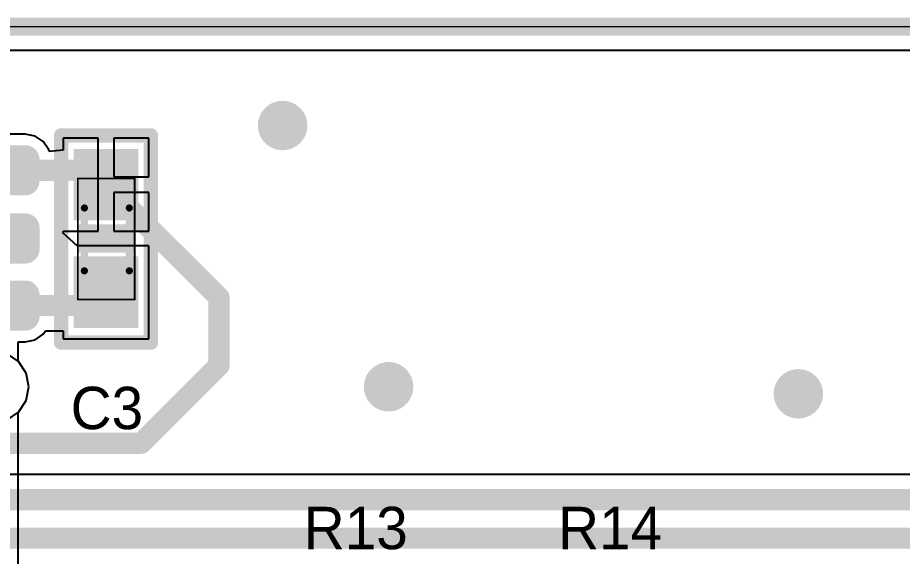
# Model space of a CAD drawing. Header units: millimetres. Extents: x 59 to 152, y 30 to 146.
# Drawn here: x 113.65 to 126.17, y 132.5 to 140.13 of the extents above; entities that cross this region are included whole.
import ezdxf

# ---------------------------------------------------------------- set-up
doc = ezdxf.new("R2010")
doc.units = ezdxf.units.MM
for name, color, linetype in [('BottomLayer', 5, 'Continuous'), ('BottomSolder', 6, 'Continuous'), ('KeepOutLayer', 6, 'Continuous'), ('Mechanical1', 6, 'Continuous'), ('Mechanical16', 56, 'Continuous'), ('Mechanical6', 56, 'Continuous'), ('MultiLayer', 9, 'Continuous'), ('TopLayer', 1, 'Continuous'), ('TopOverlay', 2, 'Continuous'), ('TopPaste', 8, 'Continuous'), ('TopSolder', 216, 'Continuous'), ('ViaHoleLayer', 16, 'Continuous')]:
    doc.layers.add(name, color=color, linetype=linetype)

# ---------------------------------------------------------------- blocks, each defined once
blk = doc.blocks.new('C0603_175')
at = {"layer": 'Mechanical16'}
for points, const_width in [([(0.864, 0.406), (-0.85, 0.406)], 0.0254), ([(-0.85, -0.4), (-0.85, 0.406)], 0.0254), ([(0.457, 0.33), (-0.432, 0.33)], 0.102), ([(0.864, -0.4), (0.864, 0.406)], 0.0254), ([(0.457, -0.306), (-0.432, -0.306)], 0.102), ([(0.864, -0.4), (-0.85, -0.4)], 0.0254)]:
    blk.add_lwpolyline(points, dxfattribs=dict(at, const_width=const_width))
for points, const_width in [([(-0.856, 0.406, 1), (-0.844, 0.406, 1)], 0.0127), ([(-0.856, 0.406, 1), (-0.844, 0.406, 1)], 0.0127), ([(-0.457, 0.33, 1), (-0.407, 0.33, 1)], 0.0508), ([(0.432, 0.33, 1), (0.483, 0.33, 1)], 0.0508), ([(0.857, 0.406, 1), (0.87, 0.406, 1)], 0.0127), ([(0.857, 0.406, 1), (0.87, 0.406, 1)], 0.0127), ([(-0.457, -0.306, 1), (-0.407, -0.306, 1)], 0.0508), ([(0.432, -0.306, 1), (0.483, -0.306, 1)], 0.0508), ([(-0.856, -0.4, 1), (-0.844, -0.4, 1)], 0.0127), ([(-0.856, -0.4, 1), (-0.844, -0.4, 1)], 0.0127), ([(0.857, -0.4, 1), (0.87, -0.4, 1)], 0.0127), ([(0.857, -0.4, 1), (0.87, -0.4, 1)], 0.0127)]:
    blk.add_lwpolyline(points, format="xyb", close=True, dxfattribs=dict(at, const_width=const_width))
for points in [[(-0.838, -0.399), (-0.432, -0.399), (-0.838, 0.408), (-0.432, 0.408)], [(0.432, -0.399), (0.838, -0.399), (0.432, 0.408), (0.838, 0.408)]]:
    blk.add_solid(points, dxfattribs=at)
at = {"layer": 'Mechanical6'}
blk.add_solid([(-0.2, -0.4), (0.203, -0.4), (-0.2, 0.406), (0.203, 0.406)], dxfattribs=at)
at = {"layer": 'TopLayer'}
for points in [[(-1.219, -0.406), (-0.305, -0.406), (-1.219, 0.406), (-0.305, 0.406)], [(0.305, -0.406), (1.219, -0.406), (0.305, 0.406), (1.219, 0.406)]]:
    blk.add_solid(points, dxfattribs=at)
at = {"layer": 'TopOverlay', "const_width": 0.203}
for points in [[(1.473, 0.635), (-1.46, 0.635)], [(-1.46, -0.635), (-1.46, 0.635)], [(1.473, -0.635), (1.473, 0.635)], [(1.473, -0.635), (-1.46, -0.635)]]:
    blk.add_lwpolyline(points, dxfattribs=at)
at = {"layer": 'TopOverlay', "const_width": 0.102}
for points in [[(-1.511, 0.635, 1), (-1.41, 0.635, 1)], [(-1.511, 0.635, 1), (-1.41, 0.635, 1)], [(1.422, 0.635, 1), (1.524, 0.635, 1)], [(1.422, 0.635, 1), (1.524, 0.635, 1)], [(-1.511, -0.635, 1), (-1.41, -0.635, 1)], [(-1.511, -0.635, 1), (-1.41, -0.635, 1)], [(1.422, -0.635, 1), (1.524, -0.635, 1)], [(1.422, -0.635, 1), (1.524, -0.635, 1)]]:
    blk.add_lwpolyline(points, format="xyb", close=True, dxfattribs=at)
at = {"layer": 'TopPaste'}
for points in [[(-1.219, -0.406), (-0.305, -0.406), (-1.219, 0.406), (-0.305, 0.406)], [(0.305, -0.406), (1.219, -0.406), (0.305, 0.406), (1.219, 0.406)]]:
    blk.add_solid(points, dxfattribs=at)
at = {"layer": 'TopSolder'}
for points in [[(-1.269, -0.456), (-0.255, -0.456), (-1.269, 0.456), (-0.255, 0.456)], [(0.255, -0.456), (1.269, -0.456), (0.255, 0.456), (1.269, 0.456)]]:
    blk.add_solid(points, dxfattribs=at)
blk = doc.blocks.new('SOT23_6L_305')
at = {"layer": 'TopLayer', "const_width": 0.152}
for points in [[(-1.179, 1.778, 1), (-1.026, 1.778, 1)], [(-0.874, 1.778, 1), (-0.721, 1.778, 1)], [(-0.229, 1.778, 1), (-0.076, 1.778, 1)], [(0.076, 1.778, 1), (0.229, 1.778, 1)], [(0.737, 1.778, 1), (0.889, 1.778, 1)], [(1.041, 1.778, 1), (1.194, 1.778, 1)], [(-1.179, 0.864, 1), (-1.026, 0.864, 1)], [(-0.874, 0.864, 1), (-0.721, 0.864, 1)], [(-0.229, 0.864, 1), (-0.076, 0.864, 1)], [(0.076, 0.864, 1), (0.229, 0.864, 1)], [(0.737, 0.864, 1), (0.889, 0.864, 1)], [(1.041, 0.864, 1), (1.194, 0.864, 1)], [(-1.179, -0.843, 1), (-1.026, -0.843, 1)], [(-0.874, -0.843, 1), (-0.721, -0.843, 1)], [(-0.229, -0.843, 1), (-0.076, -0.843, 1)], [(0.076, -0.843, 1), (0.229, -0.843, 1)], [(0.737, -0.843, 1), (0.889, -0.843, 1)], [(1.041, -0.843, 1), (1.194, -0.843, 1)], [(-1.179, -1.757, 1), (-1.026, -1.757, 1)], [(-0.874, -1.757, 1), (-0.721, -1.757, 1)], [(-0.229, -1.757, 1), (-0.076, -1.757, 1)], [(0.076, -1.757, 1), (0.229, -1.757, 1)], [(0.737, -1.757, 1), (0.889, -1.757, 1)], [(1.041, -1.757, 1), (1.194, -1.757, 1)]]:
    blk.add_lwpolyline(points, format="xyb", close=True, dxfattribs=at)
at = {"layer": 'TopLayer'}
for points in [[(-0.798, 0.711), (-0.798, 1.93), (-1.102, 0.711), (-1.102, 1.93)], [(0.152, 0.711), (0.152, 1.93), (-0.152, 0.711), (-0.152, 1.93)], [(1.118, 0.711), (1.118, 1.93), (0.813, 0.711), (0.813, 1.93)], [(-0.645, 0.864), (-0.645, 1.778), (-1.255, 0.864), (-1.255, 1.778)], [(0.305, 0.864), (0.305, 1.778), (-0.305, 0.864), (-0.305, 1.778)], [(1.27, 0.864), (1.27, 1.778), (0.66, 0.864), (0.66, 1.778)], [(-0.798, -1.91), (-0.798, -0.69), (-1.102, -1.91), (-1.102, -0.69)], [(0.152, -1.91), (0.152, -0.69), (-0.152, -1.91), (-0.152, -0.69)], [(1.118, -1.91), (1.118, -0.69), (0.813, -1.91), (0.813, -0.69)], [(-0.645, -1.757), (-0.645, -0.843), (-1.255, -1.757), (-1.255, -0.843)], [(0.305, -1.757), (0.305, -0.843), (-0.305, -1.757), (-0.305, -0.843)], [(1.27, -1.757), (1.27, -0.843), (0.66, -1.757), (0.66, -0.843)]]:
    blk.add_solid(points, dxfattribs=at)
at = {"layer": 'TopOverlay', "const_width": 0.127}
for points in [[(-1.5, 0.508), (-1.5, -0.5)], [(-1.5, 0.508), (-1.2, 0.508)], [(-1.2, 0.508), (1.524, 0.508)], [(-1.2, 0.508), (-1.2, -0.5)], [(1.524, 0.508), (1.524, -0.5)], [(-1.5, -0.5), (-1.2, -0.5)], [(-1.2, -0.5), (1.524, -0.5)]]:
    blk.add_lwpolyline(points, dxfattribs=at)
at = {"layer": 'TopOverlay'}
for points, const_width in [([(-1.532, 0.508, 1), (-1.468, 0.508, 1)], 0.0635), ([(-1.532, 0.508, 1), (-1.468, 0.508, 1)], 0.0635), ([(-1.232, 0.508, 1), (-1.168, 0.508, 1)], 0.0635), ([(-1.232, 0.508, 1), (-1.168, 0.508, 1)], 0.0635), ([(-1.232, 0.508, 1), (-1.168, 0.508, 1)], 0.0635), ([(1.492, 0.508, 1), (1.556, 0.508, 1)], 0.0635), ([(1.492, 0.508, 1), (1.556, 0.508, 1)], 0.0635), ([(-1.748, -0.4, 1), (-2.052, -0.4, 1)], 0.127), ([(-2.084, -0.4, 1), (-2.021, -0.4, 1)], 0.0635), ([(-1.779, -0.4, 1), (-1.716, -0.4, 1)], 0.0635), ([(-1.532, -0.5, 1), (-1.468, -0.5, 1)], 0.0635), ([(-1.532, -0.5, 1), (-1.468, -0.5, 1)], 0.0635), ([(-1.232, -0.5, 1), (-1.168, -0.5, 1)], 0.0635), ([(-1.232, -0.5, 1), (-1.168, -0.5, 1)], 0.0635), ([(-1.232, -0.5, 1), (-1.168, -0.5, 1)], 0.0635), ([(1.492, -0.5, 1), (1.556, -0.5, 1)], 0.0635), ([(1.492, -0.5, 1), (1.556, -0.5, 1)], 0.0635)]:
    blk.add_lwpolyline(points, format="xyb", close=True, dxfattribs=dict(at, const_width=const_width))
at = {"layer": 'TopPaste', "const_width": 0.152}
for points in [[(-1.179, 1.778, 1), (-1.026, 1.778, 1)], [(-0.874, 1.778, 1), (-0.721, 1.778, 1)], [(-0.229, 1.778, 1), (-0.076, 1.778, 1)], [(0.076, 1.778, 1), (0.229, 1.778, 1)], [(0.737, 1.778, 1), (0.889, 1.778, 1)], [(1.041, 1.778, 1), (1.194, 1.778, 1)], [(-1.179, 0.864, 1), (-1.026, 0.864, 1)], [(-0.874, 0.864, 1), (-0.721, 0.864, 1)], [(-0.229, 0.864, 1), (-0.076, 0.864, 1)], [(0.076, 0.864, 1), (0.229, 0.864, 1)], [(0.737, 0.864, 1), (0.889, 0.864, 1)], [(1.041, 0.864, 1), (1.194, 0.864, 1)], [(-1.179, -0.843, 1), (-1.026, -0.843, 1)], [(-0.874, -0.843, 1), (-0.721, -0.843, 1)], [(-0.229, -0.843, 1), (-0.076, -0.843, 1)], [(0.076, -0.843, 1), (0.229, -0.843, 1)], [(0.737, -0.843, 1), (0.889, -0.843, 1)], [(1.041, -0.843, 1), (1.194, -0.843, 1)], [(-1.179, -1.757, 1), (-1.026, -1.757, 1)], [(-0.874, -1.757, 1), (-0.721, -1.757, 1)], [(-0.229, -1.757, 1), (-0.076, -1.757, 1)], [(0.076, -1.757, 1), (0.229, -1.757, 1)], [(0.737, -1.757, 1), (0.889, -1.757, 1)], [(1.041, -1.757, 1), (1.194, -1.757, 1)]]:
    blk.add_lwpolyline(points, format="xyb", close=True, dxfattribs=at)
at = {"layer": 'TopPaste'}
for points in [[(-0.798, 0.711), (-0.798, 1.93), (-1.102, 0.711), (-1.102, 1.93)], [(0.152, 0.711), (0.152, 1.93), (-0.152, 0.711), (-0.152, 1.93)], [(1.118, 0.711), (1.118, 1.93), (0.813, 0.711), (0.813, 1.93)], [(-0.645, 0.864), (-0.645, 1.778), (-1.255, 0.864), (-1.255, 1.778)], [(0.305, 0.864), (0.305, 1.778), (-0.305, 0.864), (-0.305, 1.778)], [(1.27, 0.864), (1.27, 1.778), (0.66, 0.864), (0.66, 1.778)], [(-0.798, -1.91), (-0.798, -0.69), (-1.102, -1.91), (-1.102, -0.69)], [(0.152, -1.91), (0.152, -0.69), (-0.152, -1.91), (-0.152, -0.69)], [(1.118, -1.91), (1.118, -0.69), (0.813, -1.91), (0.813, -0.69)], [(-0.645, -1.757), (-0.645, -0.843), (-1.255, -1.757), (-1.255, -0.843)], [(0.305, -1.757), (0.305, -0.843), (-0.305, -1.757), (-0.305, -0.843)], [(1.27, -1.757), (1.27, -0.843), (0.66, -1.757), (0.66, -0.843)]]:
    blk.add_solid(points, dxfattribs=at)
at = {"layer": 'TopSolder', "const_width": 0.202}
for points in [[(-1.204, 1.778, 1), (-1.001, 1.778, 1)], [(-0.899, 1.778, 1), (-0.696, 1.778, 1)], [(-0.254, 1.778, 1), (-0.051, 1.778, 1)], [(0.051, 1.778, 1), (0.254, 1.778, 1)], [(0.712, 1.778, 1), (0.914, 1.778, 1)], [(1.016, 1.778, 1), (1.219, 1.778, 1)], [(-1.204, 0.864, 1), (-1.001, 0.864, 1)], [(-0.899, 0.864, 1), (-0.696, 0.864, 1)], [(-0.254, 0.864, 1), (-0.051, 0.864, 1)], [(0.051, 0.864, 1), (0.254, 0.864, 1)], [(0.712, 0.864, 1), (0.914, 0.864, 1)], [(1.016, 0.864, 1), (1.219, 0.864, 1)], [(-1.204, -0.843, 1), (-1.001, -0.843, 1)], [(-0.899, -0.843, 1), (-0.696, -0.843, 1)], [(-0.254, -0.843, 1), (-0.051, -0.843, 1)], [(0.051, -0.843, 1), (0.254, -0.843, 1)], [(0.712, -0.843, 1), (0.914, -0.843, 1)], [(1.016, -0.843, 1), (1.219, -0.843, 1)], [(-1.204, -1.757, 1), (-1.001, -1.757, 1)], [(-0.899, -1.757, 1), (-0.696, -1.757, 1)], [(-0.254, -1.757, 1), (-0.051, -1.757, 1)], [(0.051, -1.757, 1), (0.254, -1.757, 1)], [(0.712, -1.757, 1), (0.914, -1.757, 1)], [(1.016, -1.757, 1), (1.219, -1.757, 1)]]:
    blk.add_lwpolyline(points, format="xyb", close=True, dxfattribs=at)
at = {"layer": 'TopSolder'}
for points in [[(-0.798, 0.661), (-0.798, 1.98), (-1.102, 0.661), (-1.102, 1.98)], [(0.152, 0.661), (0.152, 1.98), (-0.152, 0.661), (-0.152, 1.98)], [(1.118, 0.661), (1.118, 1.98), (0.813, 0.661), (0.813, 1.98)], [(-0.595, 0.864), (-0.595, 1.778), (-1.305, 0.864), (-1.305, 1.778)], [(0.355, 0.864), (0.355, 1.778), (-0.355, 0.864), (-0.355, 1.778)], [(1.32, 0.864), (1.32, 1.778), (0.61, 0.864), (0.61, 1.778)], [(-0.798, -1.96), (-0.798, -0.64), (-1.102, -1.96), (-1.102, -0.64)], [(0.152, -1.96), (0.152, -0.64), (-0.152, -1.96), (-0.152, -0.64)], [(1.118, -1.96), (1.118, -0.64), (0.813, -1.96), (0.813, -0.64)], [(-0.595, -1.757), (-0.595, -0.843), (-1.305, -1.757), (-1.305, -0.843)], [(0.355, -1.757), (0.355, -0.843), (-0.355, -1.757), (-0.355, -0.843)], [(1.32, -1.757), (1.32, -0.843), (0.61, -1.757), (0.61, -0.843)]]:
    blk.add_solid(points, dxfattribs=at)

msp = doc.modelspace()

# ---------------------------------------------------------------- linework, layer by layer
at = {"layer": 'BottomLayer'}
for p, q in [((70.9, 139.667), (128.033, 139.667)), ((113.66, 135.26), (113.495, 135.371)), ((113.771, 135.095), (113.66, 135.26)), ((113.81, 134.9), (113.771, 135.095)), ((113.771, 134.705), (113.81, 134.9)), ((113.66, 134.54), (113.771, 134.705)), ((113.657, 134.537), (113.66, 134.54)), ((113.657, 129.257), (113.657, 134.537))]:
    msp.add_line(p, q, dxfattribs=at)
at = {"layer": 'BottomLayer', "const_width": 0.3}
for points in [[(117.25, 138.6, 1), (117.55, 138.6, 1)], [(118.75, 134.9, 1), (119.05, 134.9, 1)], [(124.55, 134.8, 1), (124.85, 134.8, 1)]]:
    msp.add_lwpolyline(points, format="xyb", close=True, dxfattribs=at)
at = {"layer": 'BottomSolder', "const_width": 0.35}
for points in [[(117.225, 138.6, 1), (117.575, 138.6, 1)], [(118.725, 134.9, 1), (119.075, 134.9, 1)], [(124.525, 134.8, 1), (124.875, 134.8, 1)]]:
    msp.add_lwpolyline(points, format="xyb", close=True, dxfattribs=at)
at = {"layer": 'KeepOutLayer', "const_width": 0.254}
msp.add_lwpolyline([(60, 140), (140, 140)], dxfattribs=at)
at = {"layer": 'Mechanical1', "const_width": 0.02}
msp.add_lwpolyline([(85, 140), (140, 140)], dxfattribs=at)
at = {"layer": 'MultiLayer', "const_width": 0.3}
for points in [[(117.25, 138.6, 1), (117.55, 138.6, 1)], [(118.75, 134.9, 1), (119.05, 134.9, 1)], [(124.55, 134.8, 1), (124.85, 134.8, 1)]]:
    msp.add_lwpolyline(points, format="xyb", close=True, dxfattribs=at)
at = {"layer": 'TopLayer'}
for p, q in [((70.9, 139.667), (128.033, 139.667)), ((113.757, 138.477), (113.41, 138.477)), ((113.895, 138.45), (113.757, 138.477)), ((114.011, 138.372), (113.895, 138.45)), ((114.089, 138.255), (114.011, 138.372)), ((114.79, 138.419), (114.294, 138.419)), ((114.294, 138.419), (114.294, 138.252)), ((114.79, 137.762), (114.79, 138.419)), ((115.506, 138.419), (115.01, 138.419)), ((115.01, 138.419), (115.01, 137.872)), ((115.506, 137.872), (115.506, 138.419)), ((114.094, 138.233), (114.089, 138.255)), ((114.294, 138.252), (114.094, 138.233)), ((115.01, 137.872), (115.506, 137.872)), ((114.79, 137.105), (114.79, 137.762)), ((115.506, 137.652), (115.01, 137.652)), ((115.01, 137.652), (115.01, 137.105)), ((115.506, 137.105), (115.506, 137.652)), ((114.293, 137.086), (114.293, 137.105)), ((114.293, 137.105), (114.294, 137.105)), ((114.293, 137.074), (114.293, 137.086)), ((114.493, 136.895), (114.293, 137.074)), ((114.294, 137.105), (114.309, 137.105)), ((114.309, 137.105), (114.344, 137.105)), ((114.344, 137.105), (114.344, 137.105)), ((114.344, 137.105), (114.79, 137.105)), ((115.01, 137.105), (115.506, 137.105)), ((115.506, 136.895), (114.493, 136.895)), ((115.506, 135.581), (115.506, 136.895)), ((113.895, 135.566), (114.011, 135.644)), ((114.011, 135.644), (114.044, 135.693)), ((114.044, 135.693), (114.294, 135.693)), ((114.294, 135.693), (114.294, 135.581)), ((113.657, 135.263), (113.657, 135.538)), ((113.657, 135.538), (113.757, 135.538)), ((113.757, 135.538), (113.895, 135.566)), ((114.294, 135.581), (115.506, 135.581)), ((113.66, 135.26), (113.657, 135.263)), ((113.771, 135.095), (113.66, 135.26)), ((113.81, 134.9), (113.771, 135.095)), ((113.771, 134.705), (113.81, 134.9)), ((113.66, 134.54), (113.771, 134.705)), ((113.495, 134.429), (113.66, 134.54)), ((132.627, 133.657), (106.562, 133.657))]:
    msp.add_line(p, q, dxfattribs=at)
for points, const_width in [([(117.25, 138.6, 1), (117.55, 138.6, 1)], 0.3), ([(114.622, 137.965, 1), (114.772, 137.965, 1)], 0.15), ([(114.622, 137.965, 1), (114.772, 137.965, 1)], 0.15), ([(114.825, 137.762, 1), (114.975, 137.762, 1)], 0.15), ([(114.825, 137.762, 1), (114.975, 137.762, 1)], 0.15), ([(114.825, 136.238, 1), (114.975, 136.238, 1)], 0.15), ([(116.425, 136.162, 1), (116.575, 136.162, 1)], 0.15), ([(116.425, 136.162, 1), (116.575, 136.162, 1)], 0.15), ([(114.637, 136.05, 1), (114.787, 136.05, 1)], 0.15), ([(114.637, 136.05, 1), (114.787, 136.05, 1)], 0.15), ([(116.425, 135.2, 1), (116.575, 135.2, 1)], 0.15), ([(116.425, 135.2, 1), (116.575, 135.2, 1)], 0.15), ([(118.75, 134.9, 1), (119.05, 134.9, 1)], 0.3), ([(124.55, 134.8, 1), (124.85, 134.8, 1)], 0.3), ([(115.325, 134.1, 1), (115.475, 134.1, 1)], 0.15), ([(115.325, 134.1, 1), (115.475, 134.1, 1)], 0.15)]:
    msp.add_lwpolyline(points, format="xyb", close=True, dxfattribs=dict(at, const_width=const_width))
at = {"layer": 'TopLayer', "const_width": 0.3}
for points in [[(113.3, 137.965), (114.697, 137.965)], [(114.697, 137.965), (114.9, 137.762)], [(114.9, 137.762), (116.5, 136.162)], [(114.712, 136.05), (114.9, 136.238)], [(116.5, 135.2), (116.5, 136.162)], [(113.3, 136.05), (114.712, 136.05)], [(115.4, 134.1), (116.5, 135.2)], [(108.9, 134.1), (115.4, 134.1)], [(106.414, 133.3), (132.8, 133.3)], [(106.251, 132.756), (128.206, 132.756)]]:
    msp.add_lwpolyline(points, dxfattribs=at)
at = {"layer": 'TopSolder', "const_width": 0.35}
for points in [[(117.225, 138.6, 1), (117.575, 138.6, 1)], [(118.725, 134.9, 1), (119.075, 134.9, 1)], [(124.525, 134.8, 1), (124.875, 134.8, 1)]]:
    msp.add_lwpolyline(points, format="xyb", close=True, dxfattribs=at)
at = {"layer": 'ViaHoleLayer', "const_width": 0.15}
for points in [[(117.325, 138.6, 1), (117.475, 138.6, 1)], [(118.825, 134.9, 1), (118.975, 134.9, 1)], [(124.625, 134.8, 1), (124.775, 134.8, 1)]]:
    msp.add_lwpolyline(points, format="xyb", close=True, dxfattribs=at)

# ---------------------------------------------------------------- block references
for name, p, rotation in [('SOT23_6L_305', (112, 137), 90), ('C0603_175', (114.9, 137), 270)]:
    msp.add_blockref(name, p, dxfattribs=dict(rotation=rotation))

# ---------------------------------------------------------------- texts
at = {"layer": 'TopOverlay'}
for s, p in [('C3', (114.4, 134.3)), ('R13', (117.7, 132.6)), ('R14', (121.3, 132.6))]:
    msp.add_text(s, height=0.6, dxfattribs=at).set_placement(p)

doc.saveas('drawing.dxf')
